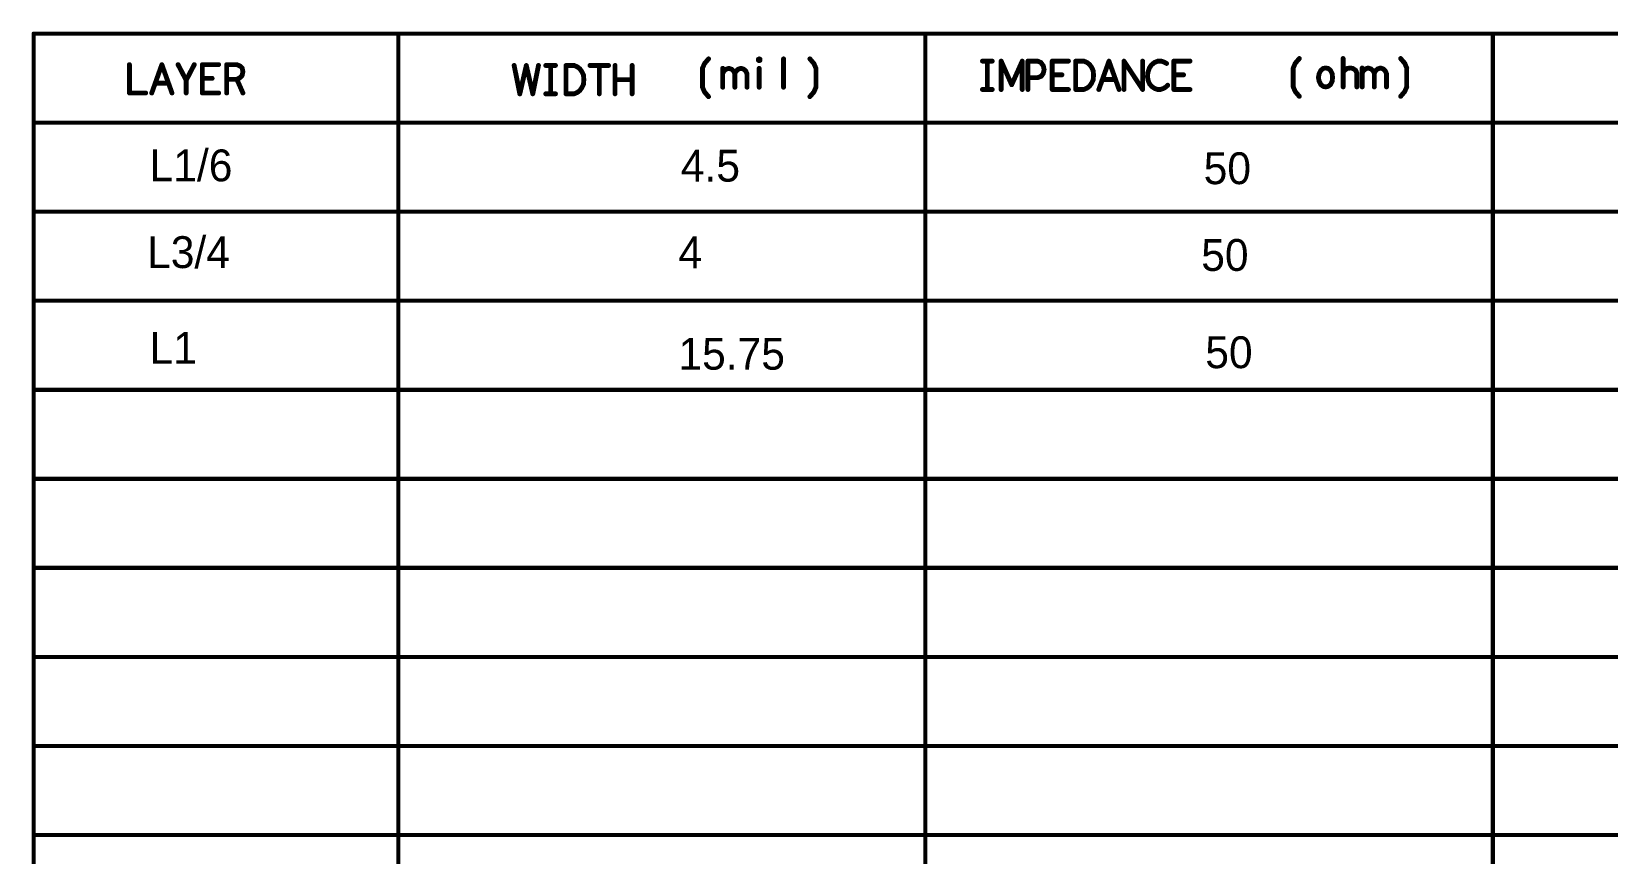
# Model space of a CAD drawing. Extents: x -2963 to -2452, y -1056 to -650.
# Drawn here: x -2617.28 to -2567.91, y -925.05 to -899.3 of the extents above; entities that cross this region are included whole.
import ezdxf

# ---------------------------------------------------------------- set-up
doc = ezdxf.new("R2010")
doc.units = 0
doc.header["$MEASUREMENT"] = 0
doc.layers.add('DRILLDRAWING', color=1, linetype='CONTINUOUS')

msp = doc.modelspace()

# ---------------------------------------------------------------- linework, layer by layer
at = {"layer": 'DRILLDRAWING'}
for points, const_width in [([(-2617.219, -899.366), (-2525.149, -899.366)], 0.13), ([(-2617.219, -899.366), (-2605.789, -899.366)], 0.13), ([(-2617.219, -946.796), (-2617.219, -899.366)], 0.13), ([(-2605.789, -903.176), (-2605.789, -899.366)], 0.13), ([(-2605.789, -946.796), (-2605.789, -899.366)], 0.13), ([(-2605.789, -899.366), (-2589.279, -899.366)], 0.13), ([(-2605.789, -946.796), (-2605.789, -899.366)], 0.13), ([(-2589.279, -903.176), (-2589.279, -899.366)], 0.13), ([(-2589.279, -946.796), (-2589.279, -899.366)], 0.13), ([(-2589.279, -899.366), (-2571.499, -899.366)], 0.13), ([(-2589.279, -946.796), (-2589.279, -899.366)], 0.13), ([(-2571.499, -903.176), (-2571.499, -899.366)], 0.13), ([(-2571.499, -946.796), (-2571.499, -899.366)], 0.13), ([(-2596.198, -900.305), (-2596.071, -900.157)], 0.152), ([(-2594.509, -900.171), (-2594.484, -900.157)], 0.152), ([(-2594.509, -900.201), (-2594.509, -900.171)], 0.152), ([(-2594.509, -900.201), (-2594.484, -900.216)], 0.152), ([(-2594.484, -900.157), (-2594.458, -900.171)], 0.152), ([(-2594.484, -900.216), (-2594.458, -900.201)], 0.152), ([(-2594.458, -900.201), (-2594.458, -900.171)], 0.152), ([(-2593.722, -901.046), (-2593.722, -900.157)], 0.152), ([(-2592.896, -900.157), (-2592.769, -900.305)], 0.152), ([(-2587.488, -900.228), (-2587.183, -900.228)], 0.152), ([(-2587.335, -901.117), (-2587.335, -900.228)], 0.152), ([(-2586.903, -901.117), (-2586.903, -900.228)], 0.152), ([(-2586.903, -900.228), (-2586.573, -900.968)], 0.152), ([(-2586.573, -900.968), (-2586.243, -900.228)], 0.152), ([(-2586.243, -901.117), (-2586.243, -900.228)], 0.152), ([(-2586.065, -901.117), (-2586.065, -900.228)], 0.152), ([(-2586.065, -900.228), (-2585.76, -900.228)], 0.152), ([(-2585.76, -900.228), (-2585.659, -900.272)], 0.152), ([(-2585.303, -901.117), (-2585.303, -900.228)], 0.152), ([(-2585.303, -900.228), (-2584.795, -900.228)], 0.152), ([(-2584.567, -901.117), (-2584.567, -900.228)], 0.152), ([(-2584.567, -900.228), (-2584.313, -900.228)], 0.152), ([(-2584.313, -900.228), (-2584.211, -900.272)], 0.152), ([(-2583.843, -901.117), (-2583.525, -900.228)], 0.152), ([(-2583.525, -900.228), (-2583.208, -901.117)], 0.152), ([(-2583.055, -901.117), (-2583.055, -900.228)], 0.152), ([(-2583.055, -900.228), (-2582.471, -901.117)], 0.152), ([(-2582.471, -901.117), (-2582.471, -900.228)], 0.152), ([(-2582.103, -900.272), (-2581.989, -900.228)], 0.152), ([(-2581.989, -900.228), (-2581.887, -900.228)], 0.152), ([(-2581.887, -900.228), (-2581.798, -900.257)], 0.152), ([(-2581.493, -901.117), (-2581.493, -900.228)], 0.152), ([(-2581.493, -900.228), (-2580.985, -900.228)], 0.152), ([(-2577.688, -900.295), (-2577.561, -900.147)], 0.152), ([(-2576.189, -901.036), (-2576.189, -900.147)], 0.152), ([(-2574.386, -900.147), (-2574.259, -900.295)], 0.152), ([(-2614.216, -901.227), (-2614.216, -900.338)], 0.152), ([(-2613.517, -901.227), (-2613.2, -900.338)], 0.152), ([(-2613.2, -900.338), (-2612.882, -901.227)], 0.152), ([(-2612.692, -900.338), (-2612.438, -900.827)], 0.152), ([(-2612.438, -900.827), (-2612.184, -900.338)], 0.152), ([(-2611.93, -901.227), (-2611.93, -900.338)], 0.152), ([(-2611.93, -900.338), (-2611.422, -900.338)], 0.152), ([(-2611.168, -901.227), (-2611.168, -900.338)], 0.152), ([(-2611.168, -900.338), (-2610.85, -900.338)], 0.152), ([(-2610.85, -900.338), (-2610.749, -900.382)], 0.152), ([(-2610.761, -900.753), (-2610.685, -900.679)], 0.152), ([(-2610.749, -900.382), (-2610.685, -900.442)], 0.152), ([(-2610.685, -900.442), (-2610.66, -900.56)], 0.152), ([(-2610.685, -900.679), (-2610.66, -900.56)], 0.152), ([(-2602.162, -900.364), (-2601.984, -901.253)], 0.152), ([(-2601.984, -901.253), (-2601.781, -900.364)], 0.152), ([(-2601.781, -900.364), (-2601.578, -901.253)], 0.152), ([(-2601.578, -901.253), (-2601.4, -900.364)], 0.152), ([(-2601.172, -900.364), (-2600.867, -900.364)], 0.152), ([(-2601.019, -901.253), (-2601.019, -900.364)], 0.152), ([(-2600.537, -901.253), (-2600.537, -900.364)], 0.152), ([(-2600.537, -900.364), (-2600.283, -900.364)], 0.152), ([(-2600.283, -900.364), (-2600.181, -900.409)], 0.152), ([(-2600.181, -900.409), (-2600.105, -900.468)], 0.152), ([(-2600.105, -900.468), (-2600.041, -900.557)], 0.152), ([(-2600.041, -900.557), (-2599.991, -900.661)], 0.152), ([(-2599.991, -900.661), (-2599.978, -900.809)], 0.152), ([(-2599.787, -900.364), (-2599.203, -900.364)], 0.152), ([(-2599.495, -901.253), (-2599.495, -900.364)], 0.152), ([(-2599, -901.253), (-2599, -900.364)], 0.152), ([(-2598.467, -901.253), (-2598.467, -900.364)], 0.152), ([(-2596.262, -900.453), (-2596.198, -900.305)], 0.152), ([(-2596.262, -901.046), (-2596.262, -900.453)], 0.152), ([(-2595.627, -901.046), (-2595.627, -900.453)], 0.152), ([(-2595.627, -900.616), (-2595.589, -900.542)], 0.152), ([(-2595.589, -900.542), (-2595.525, -900.483)], 0.152), ([(-2595.525, -900.483), (-2595.436, -900.453)], 0.152), ([(-2595.436, -900.453), (-2595.347, -900.483)], 0.152), ([(-2595.347, -900.483), (-2595.284, -900.542)], 0.152), ([(-2595.284, -900.542), (-2595.246, -900.616)], 0.152), ([(-2595.246, -900.616), (-2595.208, -900.542)], 0.152), ([(-2595.246, -901.046), (-2595.246, -900.616)], 0.152), ([(-2595.208, -900.542), (-2595.144, -900.483)], 0.152), ([(-2595.144, -900.483), (-2595.055, -900.453)], 0.152), ([(-2595.055, -900.453), (-2594.966, -900.483)], 0.152), ([(-2594.966, -900.483), (-2594.903, -900.542)], 0.152), ([(-2594.903, -900.542), (-2594.865, -900.631)], 0.152), ([(-2594.865, -901.046), (-2594.865, -900.631)], 0.152), ([(-2594.484, -901.046), (-2594.484, -900.453)], 0.152), ([(-2592.769, -900.305), (-2592.706, -900.453)], 0.152), ([(-2592.706, -901.046), (-2592.706, -900.453)], 0.152), ([(-2585.76, -900.746), (-2585.646, -900.702)], 0.152), ([(-2585.659, -900.272), (-2585.583, -900.376)], 0.152), ([(-2585.646, -900.702), (-2585.583, -900.613)], 0.152), ([(-2585.583, -900.376), (-2585.557, -900.494)], 0.152), ([(-2585.583, -900.613), (-2585.557, -900.494)], 0.152), ([(-2585.303, -900.657), (-2584.998, -900.657)], 0.152), ([(-2584.211, -900.272), (-2584.135, -900.331)], 0.152), ([(-2584.135, -900.331), (-2584.071, -900.42)], 0.152), ([(-2584.071, -900.42), (-2584.021, -900.524)], 0.152), ([(-2584.021, -900.524), (-2584.008, -900.672)], 0.152), ([(-2584.021, -900.82), (-2584.008, -900.672)], 0.152), ([(-2582.319, -900.716), (-2582.306, -900.583)], 0.152), ([(-2582.319, -900.716), (-2582.293, -900.85)], 0.152), ([(-2582.306, -900.583), (-2582.255, -900.435)], 0.152), ([(-2582.255, -900.435), (-2582.192, -900.346)], 0.152), ([(-2582.192, -900.346), (-2582.103, -900.272)], 0.152), ([(-2581.798, -900.257), (-2581.722, -900.302)], 0.152), ([(-2581.493, -900.657), (-2581.188, -900.657)], 0.152), ([(-2577.752, -900.443), (-2577.688, -900.295)], 0.152), ([(-2577.752, -901.036), (-2577.752, -900.443)], 0.152), ([(-2576.964, -900.74), (-2576.939, -900.621)], 0.152), ([(-2576.939, -900.621), (-2576.888, -900.517)], 0.152), ([(-2576.888, -900.517), (-2576.812, -900.458)], 0.152), ([(-2576.812, -900.458), (-2576.736, -900.443)], 0.152), ([(-2576.736, -900.443), (-2576.659, -900.458)], 0.152), ([(-2576.659, -900.458), (-2576.583, -900.517)], 0.152), ([(-2576.583, -900.517), (-2576.532, -900.621)], 0.152), ([(-2576.532, -900.621), (-2576.52, -900.74)], 0.152), ([(-2576.189, -900.577), (-2576.126, -900.503)], 0.152), ([(-2576.126, -900.503), (-2576.062, -900.458)], 0.152), ([(-2576.062, -900.458), (-2575.961, -900.443)], 0.152), ([(-2575.961, -900.443), (-2575.885, -900.458)], 0.152), ([(-2575.885, -900.458), (-2575.796, -900.517)], 0.152), ([(-2575.796, -900.517), (-2575.758, -900.606)], 0.152), ([(-2575.758, -901.036), (-2575.758, -900.606)], 0.152), ([(-2575.593, -901.036), (-2575.593, -900.443)], 0.152), ([(-2575.593, -900.606), (-2575.554, -900.532)], 0.152), ([(-2575.554, -900.532), (-2575.491, -900.473)], 0.152), ([(-2575.491, -900.473), (-2575.402, -900.443)], 0.152), ([(-2575.402, -900.443), (-2575.313, -900.473)], 0.152), ([(-2575.313, -900.473), (-2575.25, -900.532)], 0.152), ([(-2575.25, -900.532), (-2575.212, -900.606)], 0.152), ([(-2575.212, -900.606), (-2575.173, -900.532)], 0.152), ([(-2575.212, -901.036), (-2575.212, -900.606)], 0.152), ([(-2575.173, -900.532), (-2575.11, -900.473)], 0.152), ([(-2575.11, -900.473), (-2575.021, -900.443)], 0.152), ([(-2575.021, -900.443), (-2574.932, -900.473)], 0.152), ([(-2574.932, -900.473), (-2574.869, -900.532)], 0.152), ([(-2574.869, -900.532), (-2574.831, -900.621)], 0.152), ([(-2574.831, -901.036), (-2574.831, -900.621)], 0.152), ([(-2574.259, -900.295), (-2574.196, -900.443)], 0.152), ([(-2574.196, -901.036), (-2574.196, -900.443)], 0.152), ([(-2613.403, -900.916), (-2612.997, -900.916)], 0.152), ([(-2612.438, -901.227), (-2612.438, -900.827)], 0.152), ([(-2611.93, -900.768), (-2611.625, -900.768)], 0.152), ([(-2611.168, -900.797), (-2610.85, -900.797)], 0.152), ([(-2610.85, -900.797), (-2610.761, -900.753)], 0.152), ([(-2610.85, -900.797), (-2610.66, -901.227)], 0.152), ([(-2600.283, -901.253), (-2600.181, -901.209)], 0.152), ([(-2600.181, -901.209), (-2600.105, -901.15)], 0.152), ([(-2600.105, -901.15), (-2600.041, -901.061)], 0.152), ([(-2600.041, -901.061), (-2599.991, -900.957)], 0.152), ([(-2599.991, -900.957), (-2599.978, -900.809)], 0.152), ([(-2599, -900.809), (-2598.467, -900.809)], 0.152), ([(-2596.262, -901.046), (-2596.198, -901.194)], 0.152), ([(-2596.198, -901.194), (-2596.071, -901.342)], 0.152), ([(-2592.896, -901.342), (-2592.769, -901.194)], 0.152), ([(-2592.769, -901.194), (-2592.706, -901.046)], 0.152), ([(-2587.488, -901.117), (-2587.183, -901.117)], 0.152), ([(-2586.065, -900.746), (-2585.76, -900.746)], 0.152), ([(-2585.303, -901.117), (-2584.795, -901.117)], 0.152), ([(-2584.567, -901.117), (-2584.313, -901.117)], 0.152), ([(-2584.313, -901.117), (-2584.211, -901.072)], 0.152), ([(-2584.211, -901.072), (-2584.135, -901.013)], 0.152), ([(-2584.135, -901.013), (-2584.071, -900.924)], 0.152), ([(-2584.071, -900.924), (-2584.021, -900.82)], 0.152), ([(-2583.728, -900.805), (-2583.322, -900.805)], 0.152), ([(-2582.293, -900.85), (-2582.255, -900.939)], 0.152), ([(-2582.255, -900.939), (-2582.179, -901.028)], 0.152), ([(-2582.179, -901.028), (-2582.09, -901.087)], 0.152), ([(-2582.09, -901.087), (-2582.001, -901.117)], 0.152), ([(-2582.001, -901.117), (-2581.912, -901.117)], 0.152), ([(-2581.912, -901.117), (-2581.823, -901.087)], 0.152), ([(-2581.823, -901.087), (-2581.747, -901.042)], 0.152), ([(-2581.747, -901.042), (-2581.684, -900.983)], 0.152), ([(-2581.493, -901.117), (-2580.985, -901.117)], 0.152), ([(-2577.752, -901.036), (-2577.688, -901.184)], 0.152), ([(-2577.688, -901.184), (-2577.561, -901.332)], 0.152), ([(-2576.964, -900.74), (-2576.939, -900.858)], 0.152), ([(-2576.939, -900.858), (-2576.888, -900.962)], 0.152), ([(-2576.888, -900.962), (-2576.812, -901.021)], 0.152), ([(-2576.812, -901.021), (-2576.736, -901.036)], 0.152), ([(-2576.736, -901.036), (-2576.659, -901.021)], 0.152), ([(-2576.659, -901.021), (-2576.583, -900.962)], 0.152), ([(-2576.583, -900.962), (-2576.532, -900.858)], 0.152), ([(-2576.532, -900.858), (-2576.52, -900.74)], 0.152), ([(-2574.386, -901.332), (-2574.259, -901.184)], 0.152), ([(-2574.259, -901.184), (-2574.196, -901.036)], 0.152), ([(-2614.216, -901.227), (-2613.708, -901.227)], 0.152), ([(-2611.93, -901.227), (-2611.422, -901.227)], 0.152), ([(-2601.172, -901.253), (-2600.867, -901.253)], 0.152), ([(-2600.537, -901.253), (-2600.283, -901.253)], 0.152), ([(-2617.219, -902.156), (-2525.149, -902.156)], 0.13), ([(-2617.219, -904.946), (-2525.149, -904.946)], 0.13), ([(-2617.219, -907.736), (-2525.149, -907.736)], 0.13), ([(-2617.219, -910.526), (-2525.149, -910.526)], 0.13), ([(-2617.219, -913.316), (-2525.149, -913.316)], 0.13), ([(-2617.219, -916.106), (-2525.149, -916.106)], 0.13), ([(-2617.219, -918.896), (-2525.149, -918.896)], 0.13), ([(-2617.219, -921.686), (-2525.149, -921.686)], 0.13), ([(-2617.219, -924.476), (-2525.149, -924.476)], 0.13)]:
    msp.add_lwpolyline(points, dxfattribs=dict(at, const_width=const_width))
for points, const_width in [([(-2617.251, -899.366, 1), (-2617.186, -899.366, 1)], 0.065), ([(-2617.251, -899.366, 1), (-2617.186, -899.366, 1)], 0.065), ([(-2617.251, -899.366, 1), (-2617.186, -899.366, 1)], 0.065), ([(-2605.821, -899.366, 1), (-2605.756, -899.366, 1)], 0.065), ([(-2605.821, -899.366, 1), (-2605.756, -899.366, 1)], 0.065), ([(-2605.821, -899.366, 1), (-2605.756, -899.366, 1)], 0.065), ([(-2605.821, -899.366, 1), (-2605.756, -899.366, 1)], 0.065), ([(-2605.821, -899.366, 1), (-2605.756, -899.366, 1)], 0.065), ([(-2589.311, -899.366, 1), (-2589.246, -899.366, 1)], 0.065), ([(-2589.311, -899.366, 1), (-2589.246, -899.366, 1)], 0.065), ([(-2589.311, -899.366, 1), (-2589.246, -899.366, 1)], 0.065), ([(-2589.311, -899.366, 1), (-2589.246, -899.366, 1)], 0.065), ([(-2589.311, -899.366, 1), (-2589.246, -899.366, 1)], 0.065), ([(-2571.531, -899.366, 1), (-2571.466, -899.366, 1)], 0.065), ([(-2571.531, -899.366, 1), (-2571.466, -899.366, 1)], 0.065), ([(-2571.531, -899.366, 1), (-2571.466, -899.366, 1)], 0.065), ([(-2596.109, -900.157, 1), (-2596.033, -900.157, 1)], 0.0762), ([(-2594.547, -900.171, 1), (-2594.471, -900.171, 1)], 0.0762), ([(-2594.547, -900.171, 1), (-2594.471, -900.171, 1)], 0.0762), ([(-2594.547, -900.201, 1), (-2594.471, -900.201, 1)], 0.0762), ([(-2594.547, -900.201, 1), (-2594.471, -900.201, 1)], 0.0762), ([(-2594.522, -900.157, 1), (-2594.446, -900.157, 1)], 0.0762), ([(-2594.522, -900.157, 1), (-2594.446, -900.157, 1)], 0.0762), ([(-2594.522, -900.216, 1), (-2594.446, -900.216, 1)], 0.0762), ([(-2594.522, -900.216, 1), (-2594.446, -900.216, 1)], 0.0762), ([(-2594.496, -900.171, 1), (-2594.42, -900.171, 1)], 0.0762), ([(-2594.496, -900.171, 1), (-2594.42, -900.171, 1)], 0.0762), ([(-2594.496, -900.201, 1), (-2594.42, -900.201, 1)], 0.0762), ([(-2594.496, -900.201, 1), (-2594.42, -900.201, 1)], 0.0762), ([(-2593.76, -900.157, 1), (-2593.684, -900.157, 1)], 0.0762), ([(-2592.934, -900.157, 1), (-2592.858, -900.157, 1)], 0.0762), ([(-2587.526, -900.228, 1), (-2587.45, -900.228, 1)], 0.0762), ([(-2587.373, -900.228, 1), (-2587.297, -900.228, 1)], 0.0762), ([(-2587.221, -900.228, 1), (-2587.145, -900.228, 1)], 0.0762), ([(-2586.942, -900.228, 1), (-2586.865, -900.228, 1)], 0.0762), ([(-2586.942, -900.228, 1), (-2586.865, -900.228, 1)], 0.0762), ([(-2586.281, -900.228, 1), (-2586.205, -900.228, 1)], 0.0762), ([(-2586.281, -900.228, 1), (-2586.205, -900.228, 1)], 0.0762), ([(-2586.103, -900.228, 1), (-2586.027, -900.228, 1)], 0.0762), ([(-2586.103, -900.228, 1), (-2586.027, -900.228, 1)], 0.0762), ([(-2585.799, -900.228, 1), (-2585.722, -900.228, 1)], 0.0762), ([(-2585.799, -900.228, 1), (-2585.722, -900.228, 1)], 0.0762), ([(-2585.341, -900.228, 1), (-2585.265, -900.228, 1)], 0.0762), ([(-2585.341, -900.228, 1), (-2585.265, -900.228, 1)], 0.0762), ([(-2584.833, -900.228, 1), (-2584.757, -900.228, 1)], 0.0762), ([(-2584.605, -900.228, 1), (-2584.529, -900.228, 1)], 0.0762), ([(-2584.605, -900.228, 1), (-2584.529, -900.228, 1)], 0.0762), ([(-2584.351, -900.228, 1), (-2584.275, -900.228, 1)], 0.0762), ([(-2584.351, -900.228, 1), (-2584.275, -900.228, 1)], 0.0762), ([(-2583.563, -900.228, 1), (-2583.487, -900.228, 1)], 0.0762), ([(-2583.563, -900.228, 1), (-2583.487, -900.228, 1)], 0.0762), ([(-2583.093, -900.228, 1), (-2583.017, -900.228, 1)], 0.0762), ([(-2583.093, -900.228, 1), (-2583.017, -900.228, 1)], 0.0762), ([(-2582.509, -900.228, 1), (-2582.433, -900.228, 1)], 0.0762), ([(-2582.027, -900.228, 1), (-2581.95, -900.228, 1)], 0.0762), ([(-2582.027, -900.228, 1), (-2581.95, -900.228, 1)], 0.0762), ([(-2581.925, -900.228, 1), (-2581.849, -900.228, 1)], 0.0762), ([(-2581.925, -900.228, 1), (-2581.849, -900.228, 1)], 0.0762), ([(-2581.531, -900.228, 1), (-2581.455, -900.228, 1)], 0.0762), ([(-2581.531, -900.228, 1), (-2581.455, -900.228, 1)], 0.0762), ([(-2581.023, -900.228, 1), (-2580.947, -900.228, 1)], 0.0762), ([(-2577.599, -900.147, 1), (-2577.523, -900.147, 1)], 0.0762), ([(-2576.228, -900.147, 1), (-2576.151, -900.147, 1)], 0.0762), ([(-2574.424, -900.147, 1), (-2574.348, -900.147, 1)], 0.0762), ([(-2614.254, -900.338, 1), (-2614.178, -900.338, 1)], 0.0762), ([(-2613.238, -900.338, 1), (-2613.162, -900.338, 1)], 0.0762), ([(-2613.238, -900.338, 1), (-2613.162, -900.338, 1)], 0.0762), ([(-2612.73, -900.338, 1), (-2612.654, -900.338, 1)], 0.0762), ([(-2612.222, -900.338, 1), (-2612.146, -900.338, 1)], 0.0762), ([(-2611.968, -900.338, 1), (-2611.892, -900.338, 1)], 0.0762), ([(-2611.968, -900.338, 1), (-2611.892, -900.338, 1)], 0.0762), ([(-2611.46, -900.338, 1), (-2611.384, -900.338, 1)], 0.0762), ([(-2611.206, -900.338, 1), (-2611.13, -900.338, 1)], 0.0762), ([(-2611.206, -900.338, 1), (-2611.13, -900.338, 1)], 0.0762), ([(-2610.888, -900.338, 1), (-2610.812, -900.338, 1)], 0.0762), ([(-2610.888, -900.338, 1), (-2610.812, -900.338, 1)], 0.0762), ([(-2610.787, -900.382, 1), (-2610.711, -900.382, 1)], 0.0762), ([(-2610.787, -900.382, 1), (-2610.711, -900.382, 1)], 0.0762), ([(-2610.723, -900.442, 1), (-2610.647, -900.442, 1)], 0.0762), ([(-2610.723, -900.442, 1), (-2610.647, -900.442, 1)], 0.0762), ([(-2610.723, -900.679, 1), (-2610.647, -900.679, 1)], 0.0762), ([(-2610.723, -900.679, 1), (-2610.647, -900.679, 1)], 0.0762), ([(-2610.698, -900.56, 1), (-2610.622, -900.56, 1)], 0.0762), ([(-2610.698, -900.56, 1), (-2610.622, -900.56, 1)], 0.0762), ([(-2602.2, -900.364, 1), (-2602.124, -900.364, 1)], 0.0762), ([(-2601.819, -900.364, 1), (-2601.743, -900.364, 1)], 0.0762), ([(-2601.819, -900.364, 1), (-2601.743, -900.364, 1)], 0.0762), ([(-2601.438, -900.364, 1), (-2601.362, -900.364, 1)], 0.0762), ([(-2601.21, -900.364, 1), (-2601.134, -900.364, 1)], 0.0762), ([(-2601.057, -900.364, 1), (-2600.981, -900.364, 1)], 0.0762), ([(-2600.905, -900.364, 1), (-2600.829, -900.364, 1)], 0.0762), ([(-2600.575, -900.364, 1), (-2600.499, -900.364, 1)], 0.0762), ([(-2600.575, -900.364, 1), (-2600.499, -900.364, 1)], 0.0762), ([(-2600.321, -900.364, 1), (-2600.245, -900.364, 1)], 0.0762), ([(-2600.321, -900.364, 1), (-2600.245, -900.364, 1)], 0.0762), ([(-2600.219, -900.409, 1), (-2600.143, -900.409, 1)], 0.0762), ([(-2600.219, -900.409, 1), (-2600.143, -900.409, 1)], 0.0762), ([(-2600.143, -900.468, 1), (-2600.067, -900.468, 1)], 0.0762), ([(-2600.143, -900.468, 1), (-2600.067, -900.468, 1)], 0.0762), ([(-2600.079, -900.557, 1), (-2600.003, -900.557, 1)], 0.0762), ([(-2600.079, -900.557, 1), (-2600.003, -900.557, 1)], 0.0762), ([(-2600.029, -900.661, 1), (-2599.952, -900.661, 1)], 0.0762), ([(-2600.029, -900.661, 1), (-2599.952, -900.661, 1)], 0.0762), ([(-2599.825, -900.364, 1), (-2599.749, -900.364, 1)], 0.0762), ([(-2599.533, -900.364, 1), (-2599.457, -900.364, 1)], 0.0762), ([(-2599.241, -900.364, 1), (-2599.165, -900.364, 1)], 0.0762), ([(-2599.038, -900.364, 1), (-2598.962, -900.364, 1)], 0.0762), ([(-2598.505, -900.364, 1), (-2598.428, -900.364, 1)], 0.0762), ([(-2596.3, -900.453, 1), (-2596.224, -900.453, 1)], 0.0762), ([(-2596.3, -900.453, 1), (-2596.224, -900.453, 1)], 0.0762), ([(-2596.236, -900.305, 1), (-2596.16, -900.305, 1)], 0.0762), ([(-2596.236, -900.305, 1), (-2596.16, -900.305, 1)], 0.0762), ([(-2595.665, -900.453, 1), (-2595.589, -900.453, 1)], 0.0762), ([(-2595.665, -900.616, 1), (-2595.589, -900.616, 1)], 0.0762), ([(-2595.627, -900.542, 1), (-2595.55, -900.542, 1)], 0.0762), ([(-2595.627, -900.542, 1), (-2595.55, -900.542, 1)], 0.0762), ([(-2595.563, -900.483, 1), (-2595.487, -900.483, 1)], 0.0762), ([(-2595.563, -900.483, 1), (-2595.487, -900.483, 1)], 0.0762), ([(-2595.474, -900.453, 1), (-2595.398, -900.453, 1)], 0.0762), ([(-2595.474, -900.453, 1), (-2595.398, -900.453, 1)], 0.0762), ([(-2595.385, -900.483, 1), (-2595.309, -900.483, 1)], 0.0762), ([(-2595.385, -900.483, 1), (-2595.309, -900.483, 1)], 0.0762), ([(-2595.322, -900.542, 1), (-2595.246, -900.542, 1)], 0.0762), ([(-2595.322, -900.542, 1), (-2595.246, -900.542, 1)], 0.0762), ([(-2595.284, -900.616, 1), (-2595.208, -900.616, 1)], 0.0762), ([(-2595.284, -900.616, 1), (-2595.208, -900.616, 1)], 0.0762), ([(-2595.284, -900.616, 1), (-2595.208, -900.616, 1)], 0.0762), ([(-2595.246, -900.542, 1), (-2595.169, -900.542, 1)], 0.0762), ([(-2595.246, -900.542, 1), (-2595.169, -900.542, 1)], 0.0762), ([(-2595.182, -900.483, 1), (-2595.106, -900.483, 1)], 0.0762), ([(-2595.182, -900.483, 1), (-2595.106, -900.483, 1)], 0.0762), ([(-2595.093, -900.453, 1), (-2595.017, -900.453, 1)], 0.0762), ([(-2595.093, -900.453, 1), (-2595.017, -900.453, 1)], 0.0762), ([(-2595.004, -900.483, 1), (-2594.928, -900.483, 1)], 0.0762), ([(-2595.004, -900.483, 1), (-2594.928, -900.483, 1)], 0.0762), ([(-2594.941, -900.542, 1), (-2594.865, -900.542, 1)], 0.0762), ([(-2594.941, -900.542, 1), (-2594.865, -900.542, 1)], 0.0762), ([(-2594.903, -900.631, 1), (-2594.827, -900.631, 1)], 0.0762), ([(-2594.903, -900.631, 1), (-2594.827, -900.631, 1)], 0.0762), ([(-2594.522, -900.453, 1), (-2594.446, -900.453, 1)], 0.0762), ([(-2592.807, -900.305, 1), (-2592.731, -900.305, 1)], 0.0762), ([(-2592.807, -900.305, 1), (-2592.731, -900.305, 1)], 0.0762), ([(-2592.744, -900.453, 1), (-2592.668, -900.453, 1)], 0.0762), ([(-2592.744, -900.453, 1), (-2592.668, -900.453, 1)], 0.0762), ([(-2585.697, -900.272, 1), (-2585.621, -900.272, 1)], 0.0762), ([(-2585.697, -900.272, 1), (-2585.621, -900.272, 1)], 0.0762), ([(-2585.684, -900.702, 1), (-2585.608, -900.702, 1)], 0.0762), ([(-2585.684, -900.702, 1), (-2585.608, -900.702, 1)], 0.0762), ([(-2585.621, -900.376, 1), (-2585.545, -900.376, 1)], 0.0762), ([(-2585.621, -900.376, 1), (-2585.545, -900.376, 1)], 0.0762), ([(-2585.621, -900.613, 1), (-2585.545, -900.613, 1)], 0.0762), ([(-2585.621, -900.613, 1), (-2585.545, -900.613, 1)], 0.0762), ([(-2585.595, -900.494, 1), (-2585.519, -900.494, 1)], 0.0762), ([(-2585.595, -900.494, 1), (-2585.519, -900.494, 1)], 0.0762), ([(-2585.341, -900.657, 1), (-2585.265, -900.657, 1)], 0.0762), ([(-2585.037, -900.657, 1), (-2584.96, -900.657, 1)], 0.0762), ([(-2584.249, -900.272, 1), (-2584.173, -900.272, 1)], 0.0762), ([(-2584.249, -900.272, 1), (-2584.173, -900.272, 1)], 0.0762), ([(-2584.173, -900.331, 1), (-2584.097, -900.331, 1)], 0.0762), ([(-2584.173, -900.331, 1), (-2584.097, -900.331, 1)], 0.0762), ([(-2584.109, -900.42, 1), (-2584.033, -900.42, 1)], 0.0762), ([(-2584.109, -900.42, 1), (-2584.033, -900.42, 1)], 0.0762), ([(-2584.059, -900.524, 1), (-2583.982, -900.524, 1)], 0.0762), ([(-2584.059, -900.524, 1), (-2583.982, -900.524, 1)], 0.0762), ([(-2584.046, -900.672, 1), (-2583.97, -900.672, 1)], 0.0762), ([(-2584.046, -900.672, 1), (-2583.97, -900.672, 1)], 0.0762), ([(-2582.357, -900.716, 1), (-2582.281, -900.716, 1)], 0.0762), ([(-2582.357, -900.716, 1), (-2582.281, -900.716, 1)], 0.0762), ([(-2582.344, -900.583, 1), (-2582.268, -900.583, 1)], 0.0762), ([(-2582.344, -900.583, 1), (-2582.268, -900.583, 1)], 0.0762), ([(-2582.293, -900.435, 1), (-2582.217, -900.435, 1)], 0.0762), ([(-2582.293, -900.435, 1), (-2582.217, -900.435, 1)], 0.0762), ([(-2582.23, -900.346, 1), (-2582.154, -900.346, 1)], 0.0762), ([(-2582.23, -900.346, 1), (-2582.154, -900.346, 1)], 0.0762), ([(-2582.141, -900.272, 1), (-2582.065, -900.272, 1)], 0.0762), ([(-2582.141, -900.272, 1), (-2582.065, -900.272, 1)], 0.0762), ([(-2581.836, -900.257, 1), (-2581.76, -900.257, 1)], 0.0762), ([(-2581.836, -900.257, 1), (-2581.76, -900.257, 1)], 0.0762), ([(-2581.76, -900.302, 1), (-2581.684, -900.302, 1)], 0.0762), ([(-2581.531, -900.657, 1), (-2581.455, -900.657, 1)], 0.0762), ([(-2581.227, -900.657, 1), (-2581.15, -900.657, 1)], 0.0762), ([(-2577.79, -900.443, 1), (-2577.713, -900.443, 1)], 0.0762), ([(-2577.79, -900.443, 1), (-2577.713, -900.443, 1)], 0.0762), ([(-2577.726, -900.295, 1), (-2577.65, -900.295, 1)], 0.0762), ([(-2577.726, -900.295, 1), (-2577.65, -900.295, 1)], 0.0762), ([(-2576.977, -900.621, 1), (-2576.901, -900.621, 1)], 0.0762), ([(-2576.977, -900.621, 1), (-2576.901, -900.621, 1)], 0.0762), ([(-2576.926, -900.517, 1), (-2576.85, -900.517, 1)], 0.0762), ([(-2576.926, -900.517, 1), (-2576.85, -900.517, 1)], 0.0762), ([(-2576.85, -900.458, 1), (-2576.774, -900.458, 1)], 0.0762), ([(-2576.85, -900.458, 1), (-2576.774, -900.458, 1)], 0.0762), ([(-2576.774, -900.443, 1), (-2576.697, -900.443, 1)], 0.0762), ([(-2576.774, -900.443, 1), (-2576.697, -900.443, 1)], 0.0762), ([(-2576.697, -900.458, 1), (-2576.621, -900.458, 1)], 0.0762), ([(-2576.697, -900.458, 1), (-2576.621, -900.458, 1)], 0.0762), ([(-2576.621, -900.517, 1), (-2576.545, -900.517, 1)], 0.0762), ([(-2576.621, -900.517, 1), (-2576.545, -900.517, 1)], 0.0762), ([(-2576.57, -900.621, 1), (-2576.494, -900.621, 1)], 0.0762), ([(-2576.57, -900.621, 1), (-2576.494, -900.621, 1)], 0.0762), ([(-2576.228, -900.577, 1), (-2576.151, -900.577, 1)], 0.0762), ([(-2576.164, -900.503, 1), (-2576.088, -900.503, 1)], 0.0762), ([(-2576.164, -900.503, 1), (-2576.088, -900.503, 1)], 0.0762), ([(-2576.101, -900.458, 1), (-2576.024, -900.458, 1)], 0.0762), ([(-2576.101, -900.458, 1), (-2576.024, -900.458, 1)], 0.0762), ([(-2575.999, -900.443, 1), (-2575.923, -900.443, 1)], 0.0762), ([(-2575.999, -900.443, 1), (-2575.923, -900.443, 1)], 0.0762), ([(-2575.923, -900.458, 1), (-2575.847, -900.458, 1)], 0.0762), ([(-2575.923, -900.458, 1), (-2575.847, -900.458, 1)], 0.0762), ([(-2575.834, -900.517, 1), (-2575.758, -900.517, 1)], 0.0762), ([(-2575.834, -900.517, 1), (-2575.758, -900.517, 1)], 0.0762), ([(-2575.796, -900.606, 1), (-2575.72, -900.606, 1)], 0.0762), ([(-2575.796, -900.606, 1), (-2575.72, -900.606, 1)], 0.0762), ([(-2575.631, -900.443, 1), (-2575.554, -900.443, 1)], 0.0762), ([(-2575.631, -900.606, 1), (-2575.554, -900.606, 1)], 0.0762), ([(-2575.593, -900.532, 1), (-2575.516, -900.532, 1)], 0.0762), ([(-2575.593, -900.532, 1), (-2575.516, -900.532, 1)], 0.0762), ([(-2575.529, -900.473, 1), (-2575.453, -900.473, 1)], 0.0762), ([(-2575.529, -900.473, 1), (-2575.453, -900.473, 1)], 0.0762), ([(-2575.44, -900.443, 1), (-2575.364, -900.443, 1)], 0.0762), ([(-2575.44, -900.443, 1), (-2575.364, -900.443, 1)], 0.0762), ([(-2575.351, -900.473, 1), (-2575.275, -900.473, 1)], 0.0762), ([(-2575.351, -900.473, 1), (-2575.275, -900.473, 1)], 0.0762), ([(-2575.288, -900.532, 1), (-2575.212, -900.532, 1)], 0.0762), ([(-2575.288, -900.532, 1), (-2575.212, -900.532, 1)], 0.0762), ([(-2575.25, -900.606, 1), (-2575.173, -900.606, 1)], 0.0762), ([(-2575.25, -900.606, 1), (-2575.173, -900.606, 1)], 0.0762), ([(-2575.25, -900.606, 1), (-2575.173, -900.606, 1)], 0.0762), ([(-2575.212, -900.532, 1), (-2575.135, -900.532, 1)], 0.0762), ([(-2575.212, -900.532, 1), (-2575.135, -900.532, 1)], 0.0762), ([(-2575.148, -900.473, 1), (-2575.072, -900.473, 1)], 0.0762), ([(-2575.148, -900.473, 1), (-2575.072, -900.473, 1)], 0.0762), ([(-2575.059, -900.443, 1), (-2574.983, -900.443, 1)], 0.0762), ([(-2575.059, -900.443, 1), (-2574.983, -900.443, 1)], 0.0762), ([(-2574.97, -900.473, 1), (-2574.894, -900.473, 1)], 0.0762), ([(-2574.97, -900.473, 1), (-2574.894, -900.473, 1)], 0.0762), ([(-2574.907, -900.532, 1), (-2574.831, -900.532, 1)], 0.0762), ([(-2574.907, -900.532, 1), (-2574.831, -900.532, 1)], 0.0762), ([(-2574.869, -900.621, 1), (-2574.792, -900.621, 1)], 0.0762), ([(-2574.869, -900.621, 1), (-2574.792, -900.621, 1)], 0.0762), ([(-2574.297, -900.295, 1), (-2574.221, -900.295, 1)], 0.0762), ([(-2574.297, -900.295, 1), (-2574.221, -900.295, 1)], 0.0762), ([(-2574.234, -900.443, 1), (-2574.157, -900.443, 1)], 0.0762), ([(-2574.234, -900.443, 1), (-2574.157, -900.443, 1)], 0.0762), ([(-2613.441, -900.916, 1), (-2613.365, -900.916, 1)], 0.0762), ([(-2613.035, -900.916, 1), (-2612.958, -900.916, 1)], 0.0762), ([(-2612.476, -900.827, 1), (-2612.4, -900.827, 1)], 0.0762), ([(-2612.476, -900.827, 1), (-2612.4, -900.827, 1)], 0.0762), ([(-2612.476, -900.827, 1), (-2612.4, -900.827, 1)], 0.0762), ([(-2611.968, -900.768, 1), (-2611.892, -900.768, 1)], 0.0762), ([(-2611.663, -900.768, 1), (-2611.587, -900.768, 1)], 0.0762), ([(-2611.206, -900.797, 1), (-2611.13, -900.797, 1)], 0.0762), ([(-2610.888, -900.797, 1), (-2610.812, -900.797, 1)], 0.0762), ([(-2610.888, -900.797, 1), (-2610.812, -900.797, 1)], 0.0762), ([(-2610.888, -900.797, 1), (-2610.812, -900.797, 1)], 0.0762), ([(-2610.799, -900.753, 1), (-2610.723, -900.753, 1)], 0.0762), ([(-2610.799, -900.753, 1), (-2610.723, -900.753, 1)], 0.0762), ([(-2600.219, -901.209, 1), (-2600.143, -901.209, 1)], 0.0762), ([(-2600.219, -901.209, 1), (-2600.143, -901.209, 1)], 0.0762), ([(-2600.143, -901.15, 1), (-2600.067, -901.15, 1)], 0.0762), ([(-2600.143, -901.15, 1), (-2600.067, -901.15, 1)], 0.0762), ([(-2600.079, -901.061, 1), (-2600.003, -901.061, 1)], 0.0762), ([(-2600.079, -901.061, 1), (-2600.003, -901.061, 1)], 0.0762), ([(-2600.029, -900.957, 1), (-2599.952, -900.957, 1)], 0.0762), ([(-2600.029, -900.957, 1), (-2599.952, -900.957, 1)], 0.0762), ([(-2600.016, -900.809, 1), (-2599.94, -900.809, 1)], 0.0762), ([(-2600.016, -900.809, 1), (-2599.94, -900.809, 1)], 0.0762), ([(-2599.038, -900.809, 1), (-2598.962, -900.809, 1)], 0.0762), ([(-2598.505, -900.809, 1), (-2598.428, -900.809, 1)], 0.0762), ([(-2596.3, -901.046, 1), (-2596.224, -901.046, 1)], 0.0762), ([(-2596.3, -901.046, 1), (-2596.224, -901.046, 1)], 0.0762), ([(-2596.236, -901.194, 1), (-2596.16, -901.194, 1)], 0.0762), ([(-2596.236, -901.194, 1), (-2596.16, -901.194, 1)], 0.0762), ([(-2595.665, -901.046, 1), (-2595.589, -901.046, 1)], 0.0762), ([(-2595.284, -901.046, 1), (-2595.208, -901.046, 1)], 0.0762), ([(-2594.903, -901.046, 1), (-2594.827, -901.046, 1)], 0.0762), ([(-2594.522, -901.046, 1), (-2594.446, -901.046, 1)], 0.0762), ([(-2593.76, -901.046, 1), (-2593.684, -901.046, 1)], 0.0762), ([(-2592.807, -901.194, 1), (-2592.731, -901.194, 1)], 0.0762), ([(-2592.807, -901.194, 1), (-2592.731, -901.194, 1)], 0.0762), ([(-2592.744, -901.046, 1), (-2592.668, -901.046, 1)], 0.0762), ([(-2592.744, -901.046, 1), (-2592.668, -901.046, 1)], 0.0762), ([(-2587.526, -901.117, 1), (-2587.45, -901.117, 1)], 0.0762), ([(-2587.373, -901.117, 1), (-2587.297, -901.117, 1)], 0.0762), ([(-2587.221, -901.117, 1), (-2587.145, -901.117, 1)], 0.0762), ([(-2586.942, -901.117, 1), (-2586.865, -901.117, 1)], 0.0762), ([(-2586.611, -900.968, 1), (-2586.535, -900.968, 1)], 0.0762), ([(-2586.611, -900.968, 1), (-2586.535, -900.968, 1)], 0.0762), ([(-2586.281, -901.117, 1), (-2586.205, -901.117, 1)], 0.0762), ([(-2586.103, -900.746, 1), (-2586.027, -900.746, 1)], 0.0762), ([(-2586.103, -901.117, 1), (-2586.027, -901.117, 1)], 0.0762), ([(-2585.799, -900.746, 1), (-2585.722, -900.746, 1)], 0.0762), ([(-2585.799, -900.746, 1), (-2585.722, -900.746, 1)], 0.0762), ([(-2585.341, -901.117, 1), (-2585.265, -901.117, 1)], 0.0762), ([(-2585.341, -901.117, 1), (-2585.265, -901.117, 1)], 0.0762), ([(-2584.833, -901.117, 1), (-2584.757, -901.117, 1)], 0.0762), ([(-2584.605, -901.117, 1), (-2584.529, -901.117, 1)], 0.0762), ([(-2584.605, -901.117, 1), (-2584.529, -901.117, 1)], 0.0762), ([(-2584.351, -901.117, 1), (-2584.275, -901.117, 1)], 0.0762), ([(-2584.351, -901.117, 1), (-2584.275, -901.117, 1)], 0.0762), ([(-2584.249, -901.072, 1), (-2584.173, -901.072, 1)], 0.0762), ([(-2584.249, -901.072, 1), (-2584.173, -901.072, 1)], 0.0762), ([(-2584.173, -901.013, 1), (-2584.097, -901.013, 1)], 0.0762), ([(-2584.173, -901.013, 1), (-2584.097, -901.013, 1)], 0.0762), ([(-2584.109, -900.924, 1), (-2584.033, -900.924, 1)], 0.0762), ([(-2584.109, -900.924, 1), (-2584.033, -900.924, 1)], 0.0762), ([(-2584.059, -900.82, 1), (-2583.982, -900.82, 1)], 0.0762), ([(-2584.059, -900.82, 1), (-2583.982, -900.82, 1)], 0.0762), ([(-2583.881, -901.117, 1), (-2583.805, -901.117, 1)], 0.0762), ([(-2583.767, -900.805, 1), (-2583.69, -900.805, 1)], 0.0762), ([(-2583.36, -900.805, 1), (-2583.284, -900.805, 1)], 0.0762), ([(-2583.246, -901.117, 1), (-2583.17, -901.117, 1)], 0.0762), ([(-2583.093, -901.117, 1), (-2583.017, -901.117, 1)], 0.0762), ([(-2582.509, -901.117, 1), (-2582.433, -901.117, 1)], 0.0762), ([(-2582.509, -901.117, 1), (-2582.433, -901.117, 1)], 0.0762), ([(-2582.331, -900.85, 1), (-2582.255, -900.85, 1)], 0.0762), ([(-2582.331, -900.85, 1), (-2582.255, -900.85, 1)], 0.0762), ([(-2582.293, -900.939, 1), (-2582.217, -900.939, 1)], 0.0762), ([(-2582.293, -900.939, 1), (-2582.217, -900.939, 1)], 0.0762), ([(-2582.217, -901.028, 1), (-2582.141, -901.028, 1)], 0.0762), ([(-2582.217, -901.028, 1), (-2582.141, -901.028, 1)], 0.0762), ([(-2582.128, -901.087, 1), (-2582.052, -901.087, 1)], 0.0762), ([(-2582.128, -901.087, 1), (-2582.052, -901.087, 1)], 0.0762), ([(-2582.039, -901.117, 1), (-2581.963, -901.117, 1)], 0.0762), ([(-2582.039, -901.117, 1), (-2581.963, -901.117, 1)], 0.0762), ([(-2581.95, -901.117, 1), (-2581.874, -901.117, 1)], 0.0762), ([(-2581.95, -901.117, 1), (-2581.874, -901.117, 1)], 0.0762), ([(-2581.862, -901.087, 1), (-2581.785, -901.087, 1)], 0.0762), ([(-2581.862, -901.087, 1), (-2581.785, -901.087, 1)], 0.0762), ([(-2581.785, -901.042, 1), (-2581.709, -901.042, 1)], 0.0762), ([(-2581.785, -901.042, 1), (-2581.709, -901.042, 1)], 0.0762), ([(-2581.722, -900.983, 1), (-2581.646, -900.983, 1)], 0.0762), ([(-2581.531, -901.117, 1), (-2581.455, -901.117, 1)], 0.0762), ([(-2581.531, -901.117, 1), (-2581.455, -901.117, 1)], 0.0762), ([(-2581.023, -901.117, 1), (-2580.947, -901.117, 1)], 0.0762), ([(-2577.79, -901.036, 1), (-2577.713, -901.036, 1)], 0.0762), ([(-2577.79, -901.036, 1), (-2577.713, -901.036, 1)], 0.0762), ([(-2577.726, -901.184, 1), (-2577.65, -901.184, 1)], 0.0762), ([(-2577.726, -901.184, 1), (-2577.65, -901.184, 1)], 0.0762), ([(-2577.002, -900.74, 1), (-2576.926, -900.74, 1)], 0.0762), ([(-2577.002, -900.74, 1), (-2576.926, -900.74, 1)], 0.0762), ([(-2576.977, -900.858, 1), (-2576.901, -900.858, 1)], 0.0762), ([(-2576.977, -900.858, 1), (-2576.901, -900.858, 1)], 0.0762), ([(-2576.926, -900.962, 1), (-2576.85, -900.962, 1)], 0.0762), ([(-2576.926, -900.962, 1), (-2576.85, -900.962, 1)], 0.0762), ([(-2576.85, -901.021, 1), (-2576.774, -901.021, 1)], 0.0762), ([(-2576.85, -901.021, 1), (-2576.774, -901.021, 1)], 0.0762), ([(-2576.774, -901.036, 1), (-2576.697, -901.036, 1)], 0.0762), ([(-2576.774, -901.036, 1), (-2576.697, -901.036, 1)], 0.0762), ([(-2576.697, -901.021, 1), (-2576.621, -901.021, 1)], 0.0762), ([(-2576.697, -901.021, 1), (-2576.621, -901.021, 1)], 0.0762), ([(-2576.621, -900.962, 1), (-2576.545, -900.962, 1)], 0.0762), ([(-2576.621, -900.962, 1), (-2576.545, -900.962, 1)], 0.0762), ([(-2576.57, -900.858, 1), (-2576.494, -900.858, 1)], 0.0762), ([(-2576.57, -900.858, 1), (-2576.494, -900.858, 1)], 0.0762), ([(-2576.558, -900.74, 1), (-2576.482, -900.74, 1)], 0.0762), ([(-2576.558, -900.74, 1), (-2576.482, -900.74, 1)], 0.0762), ([(-2576.228, -901.036, 1), (-2576.151, -901.036, 1)], 0.0762), ([(-2575.796, -901.036, 1), (-2575.72, -901.036, 1)], 0.0762), ([(-2575.631, -901.036, 1), (-2575.554, -901.036, 1)], 0.0762), ([(-2575.25, -901.036, 1), (-2575.173, -901.036, 1)], 0.0762), ([(-2574.869, -901.036, 1), (-2574.792, -901.036, 1)], 0.0762), ([(-2574.297, -901.184, 1), (-2574.221, -901.184, 1)], 0.0762), ([(-2574.297, -901.184, 1), (-2574.221, -901.184, 1)], 0.0762), ([(-2574.234, -901.036, 1), (-2574.157, -901.036, 1)], 0.0762), ([(-2574.234, -901.036, 1), (-2574.157, -901.036, 1)], 0.0762), ([(-2614.254, -901.227, 1), (-2614.178, -901.227, 1)], 0.0762), ([(-2614.254, -901.227, 1), (-2614.178, -901.227, 1)], 0.0762), ([(-2613.746, -901.227, 1), (-2613.67, -901.227, 1)], 0.0762), ([(-2613.555, -901.227, 1), (-2613.479, -901.227, 1)], 0.0762), ([(-2612.92, -901.227, 1), (-2612.844, -901.227, 1)], 0.0762), ([(-2612.476, -901.227, 1), (-2612.4, -901.227, 1)], 0.0762), ([(-2611.968, -901.227, 1), (-2611.892, -901.227, 1)], 0.0762), ([(-2611.968, -901.227, 1), (-2611.892, -901.227, 1)], 0.0762), ([(-2611.46, -901.227, 1), (-2611.384, -901.227, 1)], 0.0762), ([(-2611.206, -901.227, 1), (-2611.13, -901.227, 1)], 0.0762), ([(-2610.698, -901.227, 1), (-2610.622, -901.227, 1)], 0.0762), ([(-2602.023, -901.253, 1), (-2601.946, -901.253, 1)], 0.0762), ([(-2602.023, -901.253, 1), (-2601.946, -901.253, 1)], 0.0762), ([(-2601.616, -901.253, 1), (-2601.54, -901.253, 1)], 0.0762), ([(-2601.616, -901.253, 1), (-2601.54, -901.253, 1)], 0.0762), ([(-2601.21, -901.253, 1), (-2601.134, -901.253, 1)], 0.0762), ([(-2601.057, -901.253, 1), (-2600.981, -901.253, 1)], 0.0762), ([(-2600.905, -901.253, 1), (-2600.829, -901.253, 1)], 0.0762), ([(-2600.575, -901.253, 1), (-2600.499, -901.253, 1)], 0.0762), ([(-2600.575, -901.253, 1), (-2600.499, -901.253, 1)], 0.0762), ([(-2600.321, -901.253, 1), (-2600.245, -901.253, 1)], 0.0762), ([(-2600.321, -901.253, 1), (-2600.245, -901.253, 1)], 0.0762), ([(-2599.533, -901.253, 1), (-2599.457, -901.253, 1)], 0.0762), ([(-2599.038, -901.253, 1), (-2598.962, -901.253, 1)], 0.0762), ([(-2598.505, -901.253, 1), (-2598.428, -901.253, 1)], 0.0762), ([(-2596.109, -901.342, 1), (-2596.033, -901.342, 1)], 0.0762), ([(-2592.934, -901.342, 1), (-2592.858, -901.342, 1)], 0.0762), ([(-2577.599, -901.332, 1), (-2577.523, -901.332, 1)], 0.0762), ([(-2574.424, -901.332, 1), (-2574.348, -901.332, 1)], 0.0762), ([(-2617.251, -902.156, 1), (-2617.186, -902.156, 1)], 0.065), ([(-2605.821, -903.176, 1), (-2605.756, -903.176, 1)], 0.065), ([(-2589.311, -903.176, 1), (-2589.246, -903.176, 1)], 0.065), ([(-2571.531, -903.176, 1), (-2571.466, -903.176, 1)], 0.065), ([(-2617.251, -904.946, 1), (-2617.186, -904.946, 1)], 0.065), ([(-2617.251, -907.736, 1), (-2617.186, -907.736, 1)], 0.065), ([(-2617.251, -910.526, 1), (-2617.186, -910.526, 1)], 0.065), ([(-2617.251, -913.316, 1), (-2617.186, -913.316, 1)], 0.065), ([(-2617.251, -916.106, 1), (-2617.186, -916.106, 1)], 0.065), ([(-2617.251, -918.896, 1), (-2617.186, -918.896, 1)], 0.065), ([(-2617.251, -921.686, 1), (-2617.186, -921.686, 1)], 0.065), ([(-2617.251, -924.476, 1), (-2617.186, -924.476, 1)], 0.065)]:
    msp.add_lwpolyline(points, format="xyb", close=True, dxfattribs=dict(at, const_width=const_width))

# ---------------------------------------------------------------- texts
for s, height, p in [('L1/6', 0.9975, (-2613.585, -903.994)), ('4.5', 0.9975, (-2596.939, -904.003)), ('50', 0.9975, (-2580.558, -904.083)), ('L3/4', 0.9975, (-2613.662, -906.712)), ('4', 0.998, (-2597.015, -906.721)), ('50', 0.9975, (-2580.635, -906.801)), ('L1', 0.9975, (-2613.585, -909.709)), ('15.75', 0.9975, (-2597.015, -909.896)), ('50', 0.9975, (-2580.508, -909.849))]:
    msp.add_text(s, height=height, dxfattribs=at).set_placement(p)

doc.saveas('drawing.dxf')
